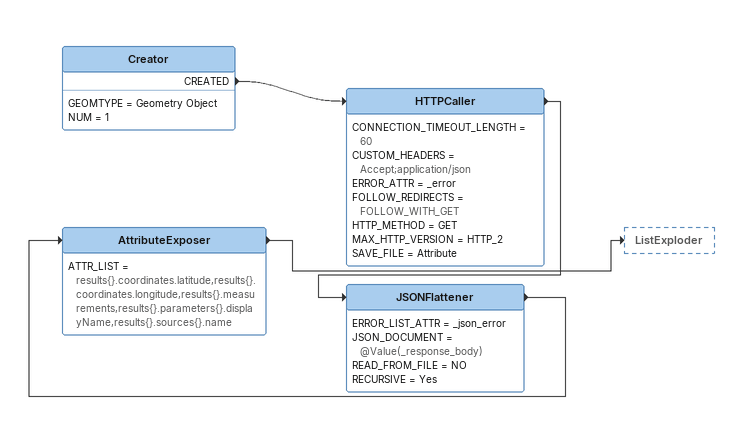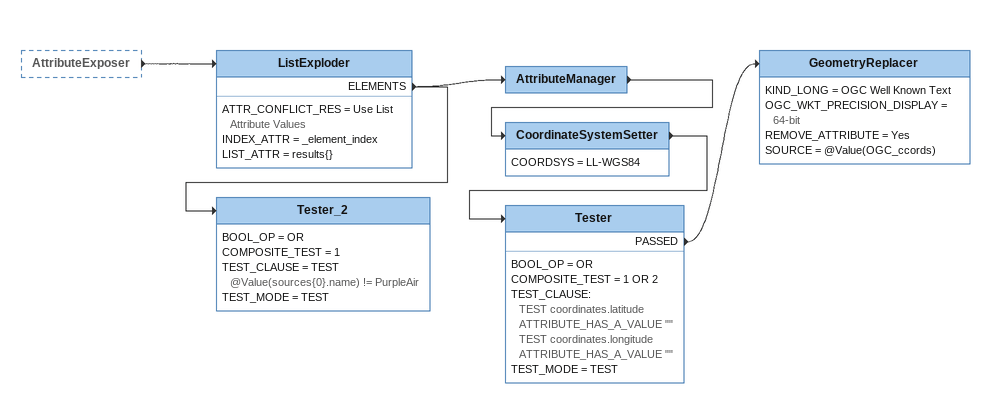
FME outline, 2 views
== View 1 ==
Creator
    GEOMTYPE = Geometry Object
    NUM = 1
    CREATED -> HTTPCaller
HTTPCaller
    CONNECTION_TIMEOUT_LENGTH = 60
    CUSTOM_HEADERS = Accept;application/json
    ERROR_ATTR = _error
    FOLLOW_REDIRECTS = FOLLOW_WITH_GET
    HTTP_METHOD = GET
    MAX_HTTP_VERSION = HTTP_2
    SAVE_FILE = Attribute
    -> JSONFlattener
JSONFlattener
    ERROR_LIST_ATTR = _json_error
    JSON_DOCUMENT = @Value(_response_body)
    READ_FROM_FILE = NO
    RECURSIVE = Yes
    -> AttributeExposer
AttributeExposer
    ATTR_LIST = results{}.coordinates.latitude,results{}.coordinates.longitude,results{}.measurements,results{}.parameters{}.displayName,results{}.sources{}.name
    -> ListExploder

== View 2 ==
AttributeExposer [outside]
    -> ListExploder
ListExploder
    ATTR_CONFLICT_RES = Use List Attribute Values
    INDEX_ATTR = _element_index
    LIST_ATTR = results{}
    ELEMENTS -> AttributeManager
    ELEMENTS -> Tester_2
AttributeManager
    -> CoordinateSystemSetter
CoordinateSystemSetter
    COORDSYS = LL-WGS84
    -> Tester
Tester
    BOOL_OP = OR
    COMPOSITE_TEST = 1 OR 2
    TEST_CLAUSE:
      TEST coordinates.latitude ATTRIBUTE_HAS_A_VALUE ""
      TEST coordinates.longitude ATTRIBUTE_HAS_A_VALUE ""
    TEST_MODE = TEST
    PASSED -> GeometryReplacer
GeometryReplacer
    KIND_LONG = OGC Well Known Text
    OGC_WKT_PRECISION_DISPLAY = 64-bit
    REMOVE_ATTRIBUTE = Yes
    SOURCE = @Value(OGC_ccords)
Tester_2
    BOOL_OP = OR
    COMPOSITE_TEST = 1
    TEST_CLAUSE = TEST @Value(sources{0}.name) != PurpleAir
    TEST_MODE = TEST
